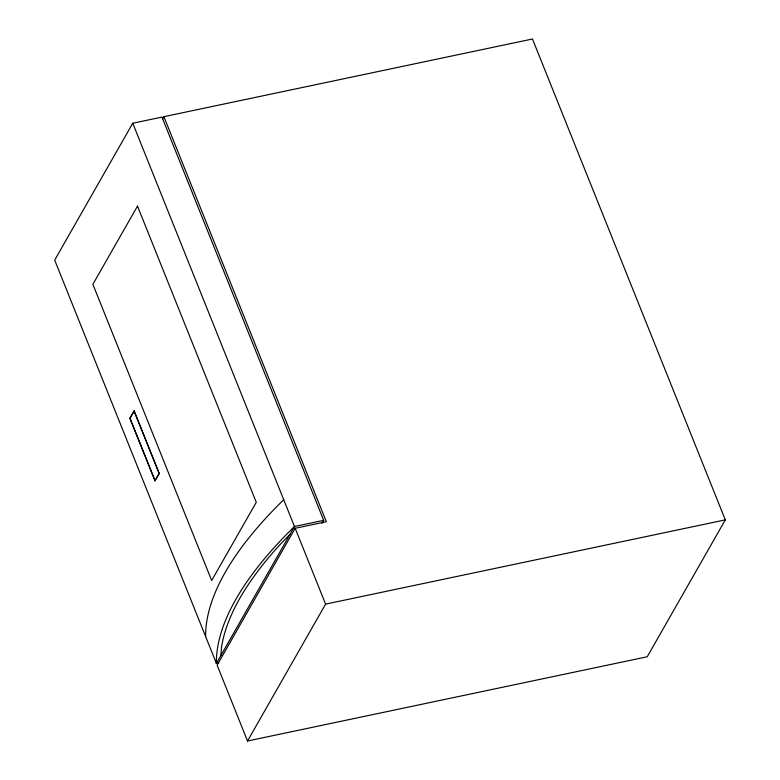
<?xml version="1.0" encoding="UTF-8"?>
<svg xmlns="http://www.w3.org/2000/svg" width="780" height="780" viewBox="0 0 780 780"><rect width="100%" height="100%" fill="white"/><g stroke="black" fill="none" stroke-linecap="round" stroke-linejoin="round"><path stroke-width="1.17" d="M220.935 655.424L221.54 647.146A492.55 183.826 -21.9 0 1 279.962 544.713L289.926 534.456M321.994 523.283L323.671 520.348L161.957 117.088L132.756 123.24L54.688 260.12L216.391 663.38L218.732 662.893M162.708 118.784L163.907 116.678L532.477 39L725.312 519.88L647.244 656.76L247.523 741L217.113 665.164L295.181 528.284L326.332 521.722L163.907 116.678M129.889 418.324L134.17 410.972L159.218 473.421L155.035 480.753L129.889 418.324L134.17 410.972M154.937 480.773L159.218 473.421M216.391 663.38L294.469 526.5L323.671 520.348M247.523 741L325.591 604.12L725.312 519.88M132.756 123.24L294.469 526.5A497.201 185.562 -21.9 0 0 216.362 663.39M295.181 528.284L325.591 604.12M134.072 410.992L159.12 473.44M129.987 418.304L155.035 480.753M205.627 636.626A497.201 185.562 -21.9 0 1 283.706 499.736M137.495 206.105L92.879 284.32L211.663 580.515L256.269 502.3L137.495 206.105"/></g></svg>
